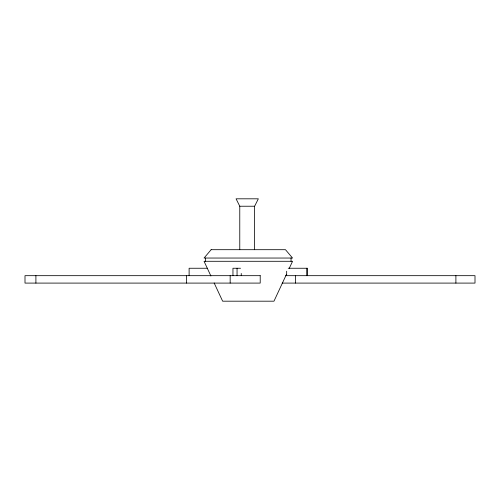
<?xml version="1.0" encoding="UTF-8"?>
<svg xmlns="http://www.w3.org/2000/svg" width="500" height="500" viewBox="0 0 500 500"><rect width="100%" height="100%" fill="white"/><g stroke="black" fill="none" stroke-linecap="round" stroke-linejoin="round"><path stroke-width="0.75" d="M286.356 274.587L273.969 301.188L222.638 301.188L214.156 282.987M289.294 268.288L292.556 261.288L204.05 261.288L210.9 275.988M254.625 249.694L254.625 206.231L258.337 198.812L236.069 198.812L239.775 206.231L239.775 249.694M239.775 206.231L254.625 206.231M207.469 268.25L189.112 268.25L189.112 275.675M240.544 268.25L232.956 268.25L232.956 275.675M288.212 268.25L307.494 268.25L307.494 275.675M285.675 275.675L475 275.675L475 283.094L282.162 283.094M455.9 275.675L455.9 283.094M306.731 268.25L306.731 275.675M295.375 275.675L295.375 283.094M291.044 258.044L291.044 261.288M286.669 271.219L286.669 275.675M241.244 273.444L241.244 275.675M237.056 268.25L237.056 275.675M230.169 275.675L230.169 283.094M205.556 258.044L205.556 261.288M186.394 275.675L186.394 283.094M35.906 275.675L35.906 283.094M211.131 249.694L204.05 258.044L292.556 258.044L285.475 249.694L211.131 249.694M260.212 275.675L25 275.675L25 283.094L260.212 283.094L260.212 275.675"/></g></svg>
